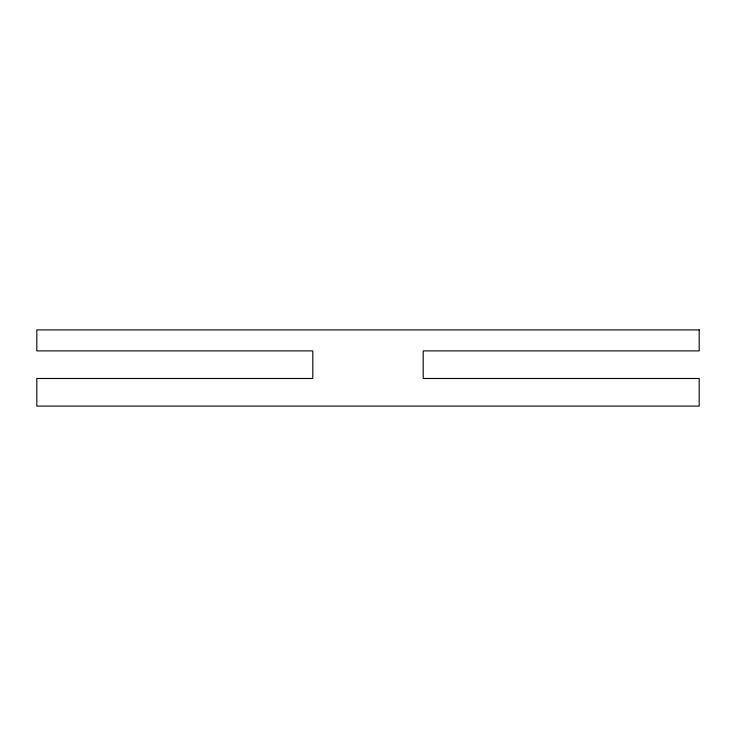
<?xml version="1.0" encoding="UTF-8"?>
<svg xmlns="http://www.w3.org/2000/svg" width="736" height="736" viewBox="0 0 736 736"><rect width="100%" height="100%" fill="white"/><g stroke="black" fill="none" stroke-linecap="round" stroke-linejoin="round"><path stroke-width="1.1" d="M699.2 329.912L36.8 329.912L36.8 350.888L312.8 350.888L312.8 378.488L36.8 378.488L36.8 406.088L699.2 406.088L699.2 378.488L423.2 378.488L423.2 350.888L699.2 350.888L699.2 329.912"/></g></svg>
